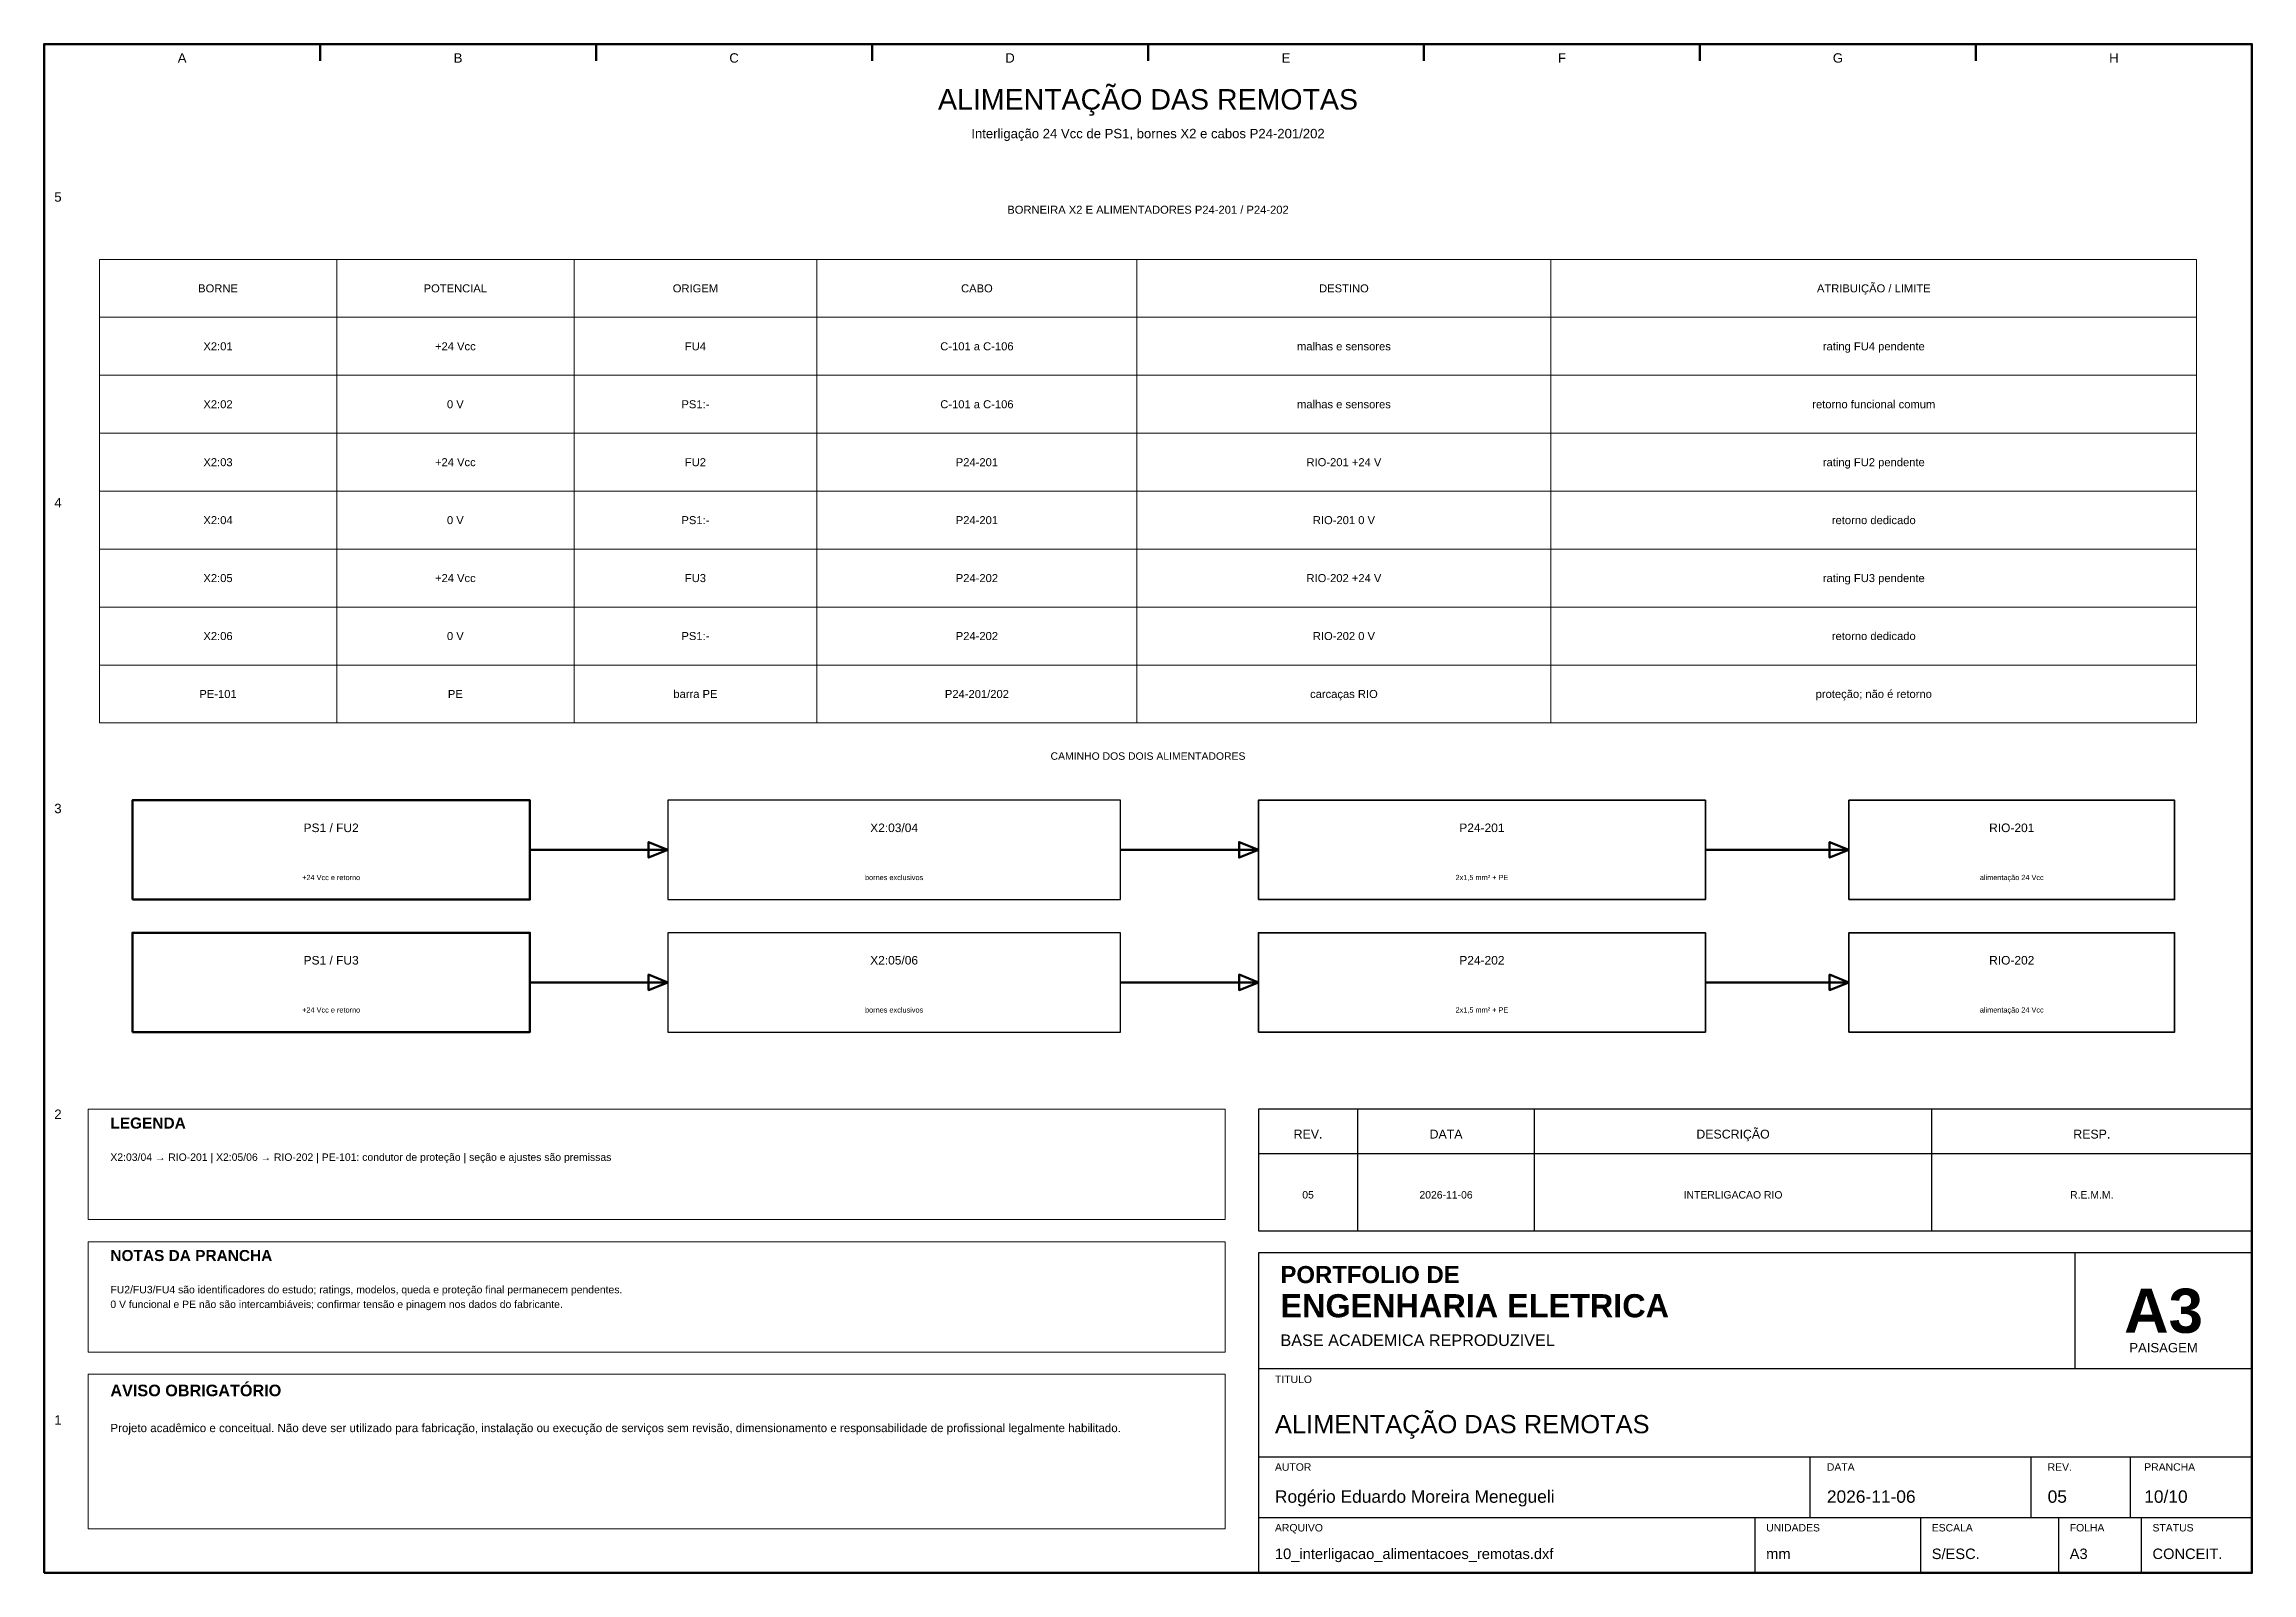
# Model space of a CAD drawing. Header units: millimetres. Extents: x 10 to 410, y 10 to 287.
import ezdxf
from ezdxf.enums import TextEntityAlignment as Align

# ---------------------------------------------------------------- set-up
doc = ezdxf.new("R2010")
doc.units = ezdxf.units.MM
for name, color, linetype, lineweight in [('00_MOLDURA', 7, 'CONTINUOUS', 50), ('01_CARIMBO', 7, 'CONTINUOUS', 25), ('02_TEXTO', 7, 'CONTINUOUS', 18), ('04_EQUIPAMENTOS', 32, 'CONTINUOUS', 35), ('05_POTENCIA', 12, 'CONTINUOUS', 50), ('08_CABOS', 124, 'CONTINUOUS', 35), ('09_BORNES', 145, 'CONTINUOUS', 25), ('12_LEGENDA', 7, 'CONTINUOUS', 18), ('13_NOTAS', 7, 'CONTINUOUS', 18)]:
    doc.layers.add(name, color=color, linetype=linetype, lineweight=lineweight)
doc.styles.add('PORTFOLIO_TEXTO', font='arial.ttf')
doc.styles.add('PORTFOLIO_TITULO', font='arialbd.ttf', dxfattribs={"width": 0.92})

# ---------------------------------------------------------------- blocks, each defined once
blk = doc.blocks.new('CARIMBO_A3')
at = {"layer": '01_CARIMBO'}
for p, q in [((148, 37), (148, 58)), ((0, 37), (180, 37)), ((0, 21), (180, 21)), ((100, 10), (100, 21)), ((140, 10), (140, 21)), ((158, 10), (158, 21)), ((0, 10), (180, 10)), ((90, 0), (90, 10)), ((120, 0), (120, 10)), ((145, 0), (145, 10)), ((160, 0), (160, 10))]:
    blk.add_line(p, q, dxfattribs=at)
blk.add_lwpolyline([(0, 0), (180, 0), (180, 58), (0, 58)], close=True, dxfattribs=at)
at = {"layer": '01_CARIMBO', "style": 'PORTFOLIO_TEXTO'}
for s, p in [('TITULO', (3, 34.4)), ('AUTOR', (3, 18.5)), ('DATA', (103, 18.5)), ('REV.', (143, 18.5)), ('PRANCHA', (160.5, 18.5)), ('ARQUIVO', (3, 7.5)), ('UNIDADES', (92, 7.5)), ('ESCALA', (122, 7.5)), ('FOLHA', (147, 7.5)), ('STATUS', (162, 7.5))]:
    blk.add_text(s, height=1.35, dxfattribs=at).set_placement(p)
at = {"layer": '02_TEXTO'}
for s, height, style, p in [('PORTFOLIO DE', 3.1, 'PORTFOLIO_TITULO', (4, 52.5)), ('ENGENHARIA ELETRICA', 4.2, 'PORTFOLIO_TITULO', (4, 46.3)), ('BASE ACADEMICA REPRODUZIVEL', 2.1, 'PORTFOLIO_TEXTO', (4, 41.1))]:
    blk.add_text(s, height=height, dxfattribs=dict(at, style=style)).set_placement(p)
for s, height, style, p in [('A3', 8, 'PORTFOLIO_TITULO', (164, 47.5)), ('PAISAGEM', 1.7, 'PORTFOLIO_TEXTO', (164, 40.8))]:
    blk.add_text(s, height=height, dxfattribs=dict(at, style=style)).set_placement(p, align=Align.MIDDLE_CENTER)
at = {"layer": '02_TEXTO', "style": 'PORTFOLIO_TEXTO'}
for tag, p, height in [('TITULO', (3, 25.3), 3.3), ('AUTOR', (3, 12.7), 2.25), ('DATA', (103, 12.7), 2.25), ('REVISAO', (143, 12.7), 2.25), ('PRANCHA', (160.5, 12.7), 2.25), ('ARQUIVO', (3, 2.5), 1.9), ('UNIDADES', (92, 2.5), 1.9), ('ESCALA', (122, 2.5), 1.9), ('FOLHA', (147, 2.5), 1.9), ('STATUS', (162, 2.5), 1.9)]:
    blk.add_attdef(tag, p, '', height=height, dxfattribs=at)

msp = doc.modelspace()

# ---------------------------------------------------------------- linework, layer by layer
at = {"layer": '00_MOLDURA'}
for p, q in [((60, 287), (60, 284)), ((110, 287), (110, 284)), ((160, 287), (160, 284)), ((210, 287), (210, 284)), ((260, 287), (260, 284)), ((310, 287), (310, 284)), ((360, 287), (360, 284))]:
    msp.add_line(p, q, dxfattribs=at)
msp.add_lwpolyline([(10, 10), (410, 10), (410, 287), (10, 287)], close=True, dxfattribs=at)
at = {"layer": '01_CARIMBO'}
for p, q in [((248, 72), (248, 94)), ((280, 72), (280, 94)), ((352, 72), (352, 94)), ((230, 86), (410, 86))]:
    msp.add_line(p, q, dxfattribs=at)
msp.add_lwpolyline([(230, 72), (410, 72), (410, 94), (230, 94)], close=True, dxfattribs=at)
at = {"layer": '04_EQUIPAMENTOS'}
for points in [[(337, 132), (396, 132), (396, 150), (337, 150)], [(337, 108), (396, 108), (396, 126), (337, 126)]]:
    msp.add_lwpolyline(points, close=True, dxfattribs=at)
at = {"layer": '05_POTENCIA'}
for p, q in [((98, 141), (123, 141)), ((205, 141), (230, 141)), ((311, 141), (337, 141)), ((98, 117), (123, 117)), ((205, 117), (230, 117)), ((311, 117), (337, 117))]:
    msp.add_line(p, q, dxfattribs=at)
for points in [[(26, 132), (98, 132), (98, 150), (26, 150)], [(123, 141), (119.5, 142.4), (119.5, 139.6)], [(230, 141), (226.5, 142.4), (226.5, 139.6)], [(337, 141), (333.5, 142.4), (333.5, 139.6)], [(26, 108), (98, 108), (98, 126), (26, 126)], [(123, 117), (119.5, 118.4), (119.5, 115.6)], [(230, 117), (226.5, 118.4), (226.5, 115.6)], [(337, 117), (333.5, 118.4), (333.5, 115.6)]]:
    msp.add_lwpolyline(points, close=True, dxfattribs=at)
at = {"layer": '08_CABOS'}
for points in [[(230, 132), (311, 132), (311, 150), (230, 150)], [(230, 108), (311, 108), (311, 126), (230, 126)]]:
    msp.add_lwpolyline(points, close=True, dxfattribs=at)
at = {"layer": '09_BORNES'}
for points in [[(123, 132), (205, 132), (205, 150), (123, 150)], [(123, 108), (205, 108), (205, 126), (123, 126)]]:
    msp.add_lwpolyline(points, close=True, dxfattribs=at)
at = {"layer": '12_LEGENDA'}
for p, q in [((63, 164), (63, 248)), ((106, 164), (106, 248)), ((150, 164), (150, 248)), ((208, 164), (208, 248)), ((283, 164), (283, 248)), ((20, 237.5), (400, 237.5)), ((20, 227), (400, 227)), ((20, 216.5), (400, 216.5)), ((20, 206), (400, 206)), ((20, 195.5), (400, 195.5)), ((20, 185), (400, 185)), ((20, 174.5), (400, 174.5))]:
    msp.add_line(p, q, dxfattribs=at)
for points in [[(20, 164), (400, 164), (400, 248), (20, 248)], [(18, 74), (224, 74), (224, 94), (18, 94)]]:
    msp.add_lwpolyline(points, close=True, dxfattribs=at)
at = {"layer": '13_NOTAS'}
for points in [[(18, 50), (224, 50), (224, 70), (18, 70)], [(18, 18), (224, 18), (224, 46), (18, 46)]]:
    msp.add_lwpolyline(points, close=True, dxfattribs=at)

# ---------------------------------------------------------------- block references
at = {"layer": '01_CARIMBO'}
msp.add_blockref('CARIMBO_A3', (230, 10), dxfattribs=at).add_auto_attribs({'TITULO': 'ALIMENTAÇÃO DAS REMOTAS', 'AUTOR': 'Rogério Eduardo Moreira Menegueli', 'DATA': '2026-11-06', 'REVISAO': '05', 'PRANCHA': '10/10', 'ARQUIVO': '10_interligacao_alimentacoes_remotas.dxf', 'UNIDADES': 'mm', 'ESCALA': 'S/ESC.', 'FOLHA': 'A3', 'STATUS': 'CONCEIT.'})

# ---------------------------------------------------------------- texts
at = {"layer": '00_MOLDURA', "style": 'PORTFOLIO_TEXTO'}
for s, p in [('A', (35, 284.5)), ('B', (85, 284.5)), ('C', (135, 284.5)), ('D', (185, 284.5)), ('E', (235, 284.5)), ('F', (285, 284.5)), ('G', (335, 284.5)), ('H', (385, 284.5)), ('5', (12.5, 259.3)), ('4', (12.5, 203.9)), ('3', (12.5, 148.5)), ('2', (12.5, 93.1)), ('1', (12.5, 37.7))]:
    msp.add_text(s, height=1.7, dxfattribs=at).set_placement(p, align=Align.MIDDLE_CENTER)
at = {"layer": '01_CARIMBO', "style": 'PORTFOLIO_TEXTO'}
for s, p in [('REV.', (239, 89.5)), ('DATA', (264, 89.5)), ('DESCRIÇÃO', (316, 89.5)), ('RESP.', (381, 89.5))]:
    msp.add_text(s, height=1.6, dxfattribs=at).set_placement(p, align=Align.MIDDLE_CENTER)
at = {"layer": '02_TEXTO', "style": 'PORTFOLIO_TEXTO'}
for s, height, p in [('ALIMENTAÇÃO DAS REMOTAS', 3.7, (210, 277)), ('Interligação 24 Vcc de PS1, bornes X2 e cabos P24-201/202', 1.7, (210, 270.8)), ('X2:01', 1.45, (41.5, 232.25)), ('+24 Vcc', 1.45, (84.5, 232.25)), ('FU4', 1.45, (128, 232.25)), ('C-101 a C-106', 1.45, (179, 232.25)), ('malhas e sensores', 1.45, (245.5, 232.25)), ('rating FU4 pendente', 1.45, (341.5, 232.25)), ('X2:02', 1.45, (41.5, 221.75)), ('0 V', 1.45, (84.5, 221.75)), ('PS1:-', 1.45, (128, 221.75)), ('C-101 a C-106', 1.45, (179, 221.75)), ('malhas e sensores', 1.45, (245.5, 221.75)), ('retorno funcional comum', 1.45, (341.5, 221.75)), ('rating FU2 pendente', 1.45, (341.5, 211.25)), ('X2:03', 1.45, (41.5, 211.25)), ('+24 Vcc', 1.45, (84.5, 211.25)), ('FU2', 1.45, (128, 211.25)), ('P24-201', 1.45, (179, 211.25)), ('RIO-201 +24 V', 1.45, (245.5, 211.25)), ('X2:04', 1.45, (41.5, 200.75)), ('0 V', 1.45, (84.5, 200.75)), ('PS1:-', 1.45, (128, 200.75)), ('P24-201', 1.45, (179, 200.75)), ('RIO-201 0 V', 1.45, (245.5, 200.75)), ('retorno dedicado', 1.45, (341.5, 200.75)), ('X2:05', 1.45, (41.5, 190.25)), ('+24 Vcc', 1.45, (84.5, 190.25)), ('FU3', 1.45, (128, 190.25)), ('P24-202', 1.45, (179, 190.25)), ('RIO-202 +24 V', 1.45, (245.5, 190.25)), ('rating FU3 pendente', 1.45, (341.5, 190.25)), ('X2:06', 1.45, (41.5, 179.75)), ('0 V', 1.45, (84.5, 179.75)), ('PS1:-', 1.45, (128, 179.75)), ('P24-202', 1.45, (179, 179.75)), ('RIO-202 0 V', 1.45, (245.5, 179.75)), ('retorno dedicado', 1.45, (341.5, 179.75)), ('PE-101', 1.45, (41.5, 169.25)), ('PE', 1.45, (84.5, 169.25)), ('barra PE', 1.45, (128, 169.25)), ('P24-201/202', 1.45, (179, 169.25)), ('carcaças RIO', 1.45, (245.5, 169.25)), ('proteção; não é retorno', 1.45, (341.5, 169.25)), ('+24 Vcc e retorno', 0.95, (62, 136)), ('bornes exclusivos', 0.95, (164, 136)), ('2x1,5 mm² + PE', 0.95, (270.5, 136)), ('alimentação 24 Vcc', 0.95, (366.5, 136)), ('+24 Vcc e retorno', 0.95, (62, 112)), ('bornes exclusivos', 0.95, (164, 112)), ('2x1,5 mm² + PE', 0.95, (270.5, 112)), ('alimentação 24 Vcc', 0.95, (366.5, 112)), ('05', 1.35, (239, 78.5)), ('2026-11-06', 1.35, (264, 78.5)), ('INTERLIGACAO RIO', 1.35, (316, 78.5)), ('R.E.M.M.', 1.35, (381, 78.5))]:
    msp.add_text(s, height=height, dxfattribs=at).set_placement(p, align=Align.MIDDLE_CENTER)
at = {"layer": '04_EQUIPAMENTOS', "style": 'PORTFOLIO_TEXTO'}
for s, p in [('RIO-201', (366.5, 145)), ('RIO-202', (366.5, 121))]:
    msp.add_text(s, height=1.55, dxfattribs=at).set_placement(p, align=Align.MIDDLE_CENTER)
at = {"layer": '05_POTENCIA', "style": 'PORTFOLIO_TEXTO'}
for s, height, p in [('BORNEIRA X2 E ALIMENTADORES P24-201 / P24-202', 1.45, (210, 257)), ('PS1 / FU2', 1.55, (62, 145)), ('PS1 / FU3', 1.55, (62, 121))]:
    msp.add_text(s, height=height, dxfattribs=at).set_placement(p, align=Align.MIDDLE_CENTER)
at = {"layer": '08_CABOS', "style": 'PORTFOLIO_TEXTO'}
for s, p in [('P24-201', (270.5, 145)), ('P24-202', (270.5, 121))]:
    msp.add_text(s, height=1.55, dxfattribs=at).set_placement(p, align=Align.MIDDLE_CENTER)
at = {"layer": '09_BORNES', "style": 'PORTFOLIO_TEXTO'}
for s, p in [('X2:03/04', (164, 145)), ('X2:05/06', (164, 121))]:
    msp.add_text(s, height=1.55, dxfattribs=at).set_placement(p, align=Align.MIDDLE_CENTER)
at = {"layer": '12_LEGENDA', "style": 'PORTFOLIO_TEXTO'}
for s, height, p in [('BORNE', 1.45, (41.5, 242.75)), ('POTENCIAL', 1.45, (84.5, 242.75)), ('ORIGEM', 1.45, (128, 242.75)), ('CABO', 1.45, (179, 242.75)), ('DESTINO', 1.45, (245.5, 242.75)), ('ATRIBUIÇÃO / LIMITE', 1.45, (341.5, 242.75)), ('CAMINHO DOS DOIS ALIMENTADORES', 1.35, (210, 158))]:
    msp.add_text(s, height=height, dxfattribs=at).set_placement(p, align=Align.MIDDLE_CENTER)
at = {"layer": '12_LEGENDA', "style": 'PORTFOLIO_TITULO'}
msp.add_text('LEGENDA', height=2, dxfattribs=at).set_placement((22, 90.5))
at = {"layer": '12_LEGENDA', "insert": (22, 86), "char_height": 1.35, "width": 198, "attachment_point": 1, "line_spacing_factor": 1.18, "style": 'PORTFOLIO_TEXTO'}
msp.add_mtext('X2:03/04 → RIO-201 | X2:05/06 → RIO-202 | PE-101: condutor de proteção | seção e ajustes são premissas', dxfattribs=at)
at = {"layer": '13_NOTAS', "style": 'PORTFOLIO_TITULO'}
for s, height, p in [('NOTAS DA PRANCHA', 2, (22, 66.5)), ('AVISO OBRIGATÓRIO', 2.1, (22, 42))]:
    msp.add_text(s, height=height, dxfattribs=at).set_placement(p)
at = {"layer": '13_NOTAS', "width": 198, "attachment_point": 1, "line_spacing_factor": 1.18, "style": 'PORTFOLIO_TEXTO'}
for s, insert, char_height in [('FU2/FU3/FU4 são identificadores do estudo; ratings, modelos, queda e proteção final permanecem pendentes.\\P0 V funcional e PE não são intercambiáveis; confirmar tensão e pinagem nos dados do fabricante.', (22, 62), 1.35), ('Projeto acadêmico e conceitual. Não deve ser utilizado para fabricação, instalação ou execução de serviços sem revisão, dimensionamento e responsabilidade de profissional legalmente habilitado.', (22, 37), 1.5)]:
    msp.add_mtext(s, dxfattribs=dict(at, insert=insert, char_height=char_height))

doc.saveas('drawing.dxf')
